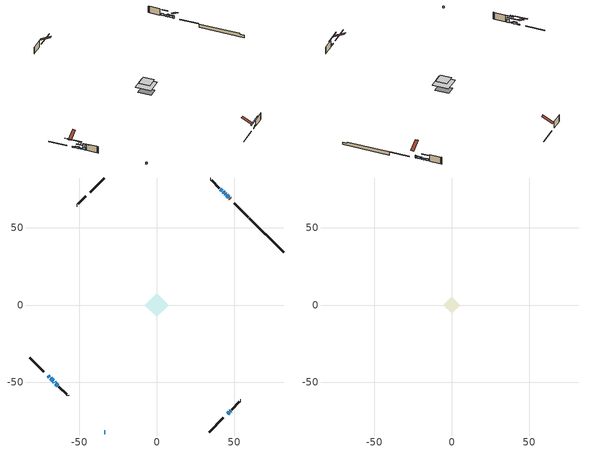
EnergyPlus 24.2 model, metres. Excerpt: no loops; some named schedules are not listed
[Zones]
conditioned space
 floor adiabatic (AdiabaticFloorConstruction): -7.68,0 0,7.68 7.68,0 0,-7.68 z3.36
 floor foundation (Slab1 construction): -5.54,1.08 -1.08,5.54 5.54,-1.08 1.08,-5.54 z-1.52
 wall outside (RimJoist1 construction): 34.01,-82.11 43.1,-73.03 / -82.11,-34.01 -73.03,-43.1 / -34.01,82.11 -43.1,73.03 / 59.3,56.83 50.22,65.91 z0.92:1.22
 wall outside (AdiabaticWallConstruction 1): 47.47,68.66 47.15,68.98 z0.92:2.95
 wall outside (AdiabaticWallConstruction): 46.49,69.64 45.27,70.86 / 44.61,71.51 44.2,71.93 / 42.38,73.74 41.16,74.97 z0.92:2.55; -34.01,-82.11 -33.22,-82.11 / 43.54,72.58 43.04,73.09 z0.92:2.14; 45.84,-70.28 46.78,-69.35 / -70.28,-45.84 -69.35,-46.78 z0.92:1.48; 47.43,-68.69 47.83,-68.29 z0.92:2.12; -68.69,-47.44 -67.07,-49.05 z0.92:2.06; -66.42,-49.71 -65.91,-50.21 z0.92:1.63; -65.26,-50.87 -63.96,-52.16 z0.92:2.95
 wall outside (Wall1 construction): 48.49,-67.64 53.46,-62.67 / -63.31,-52.82 -58.34,-57.79 / -45.85,70.28 -50.82,65.31 / 40.5,75.62 35.53,80.59 z0.92:5.8
 wall outside (Wall3 construction): 54.11,-62.01 54.32,-61.81 / -57.68,-58.45 -57.48,-58.65 / -51.47,64.65 -51.68,64.45 / 34.87,81.25 34.67,81.46 z0.92:5.8
 wall foundation (FoundationWall1 construction): 59.96,56.17,-1.52 59.96,56.17,0.92 79.9,36.23,0.92 79.9,36.23,0.14 82.11,34.01,0.14 82.11,34.01,-1.52
 window (WindowConstruction): 46.49,69.64 45.27,70.86 z0.92:2.54
 window (WindowConstruction 8): -34.01,-82.11 -33.22,-82.11 z0.92:2.14
 window (WindowConstruction 9): 45.85,-70.28 46.78,-69.35 z0.92:1.48
 window (WindowConstruction 10): -70.28,-45.85 -69.35,-46.78 z0.92:1.48
 window (WindowConstruction 1): 44.61,71.51 44.2,71.93 z0.92:2.54
 window (WindowConstruction 2): 47.44,-68.69 47.83,-68.3 z0.92:2.11
 window (WindowConstruction 3): -68.69,-47.44 -67.07,-49.05 z0.92:2.06
 window (WindowConstruction 7): 43.54,72.59 43.04,73.09 z0.92:2.14
 window (WindowConstruction 4): 42.38,73.75 41.16,74.97 z0.92:2.54
 window (WindowConstruction 5): -66.42,-49.71 -65.91,-50.21 z0.92:1.63
 window (WindowConstruction 6): -65.26,-50.87 -63.96,-52.16 z0.92:2.95
 door (Door): 47.47,68.66 47.15,68.98 z0.92:2.95
 ceiling adiabatic (AdiabaticFloorConstruction): 0,-7.68 7.68,0 0,7.68 -7.68,0 z3.36
attic - vented
 floor to conditioned space (Floor1 construction Reversed): -5.43,0 0,5.43 5.43,0 0,-5.43 z5.8
 roof outside (Roof1 construction): 45.19,-70.94,5.8 40.05,-65.8,9.43 38.61,-67.23,9.43 43.75,-72.37,5.8; -70.94,-45.19,5.8 -65.8,-40.05,9.43 -67.23,-38.61,9.43 -72.37,-43.75,5.8; -45.19,70.94,5.8 -40.05,65.8,9.43 -38.61,67.23,9.43 -43.75,72.37,5.8; 48.12,68,5.8 42.98,62.86,9.43 44.42,61.43,9.43 49.56,66.57,5.8
shading: 45.13,71 46.63,69.49 46.92,69.78 45.42,71.29 z2.75; 50.37,-65.75 42.25,-73.87 42.54,-74.16 50.66,-66.05 z6.56; -65.75,-50.37 -73.87,-42.25 -74.16,-42.54 -66.05,-50.66 z6.56; 44.05,72.07 44.75,71.37 45.04,71.66 44.35,72.36 z2.75; 47.97,-68.15 47.29,-68.83 47.58,-69.12 48.26,-68.44 z2.32; -66.93,-49.19 -68.83,-47.29 -69.12,-47.58 -67.22,-49.48 z2.26; 39.29,76.83 44.25,71.88 44.54,72.17 39.58,77.12 z5.18; -64.05,-52.08 -68.28,-47.84 -68.57,-48.13 -64.34,-52.37 z4.27; -62.1,-54.03 -67.12,-49 -67.42,-49.29 -62.39,-54.32 z5.59
[Building]
Building 1: Terrain=Suburbs
[Site:Location]
Quebec Intl AP_QC: Latitude {deg}=46.8; Longitude {deg}=-71.38; Time Zone {hr}=-5; Elevation {m}=74; Keep Site Location Information=Yes
[Site:GroundTemperature:Shallow]
0.0108218, -2.24938, -2.43038, -1.3578, 2.94801, 7.23376, 10.9493, 13.303, 13.5029, 11.5886, 7.96783, 3.81355
[Site:WaterMainsTemperature]
Calculation Method=Schedule; Temperature Schedule=mains temperature schedule
[Material] Roughness=Rough; Thermal Absorptance=0.9
Name | Thickness {m} | Conductivity {W/m-K} | Density {kg/m3} | Specific Heat {J/kg-K} | Solar Absorptance | Visible Absorptance
asphalt or fiberglass shingles | 0.00635 | 0.162714 | 1121.4 | 1465.45 | 0.4 | 0.4
ceiling loosefill ins | 0.254 | 0.0480833 | 16.02 | 1046.75 | 0.7 | 0.7
ceiling stud and cavity | 0.1397 | 0.0857699 | 65.682 | 1177.47 | 0.7 | 0.7
concrete 4.0 in. | 0.1016 | 1.803125 | 2242.8 | 837.4 | 0.7 | 0.7
concrete 8.0 in. | 0.2032 | 1.803125 | 2242.8 | 837.4 | 0.7 | 0.7
door material | 0.04445 | 0.0451087 | 512.64 | 1214.23 | 0.7 | 0.7
floor covering | 0.0127 | 0.0433444 | 54.468 | 1339.84 | 0.6 | 0.6
floor rigid ins; wall rigid ins 1 | 0.512978 | 0.029427 | 32.04 | 1214.23 | 0.7 | 0.7
floor stud and cavity | 0.1397 | 1.75129 | 37.0049 | 1207.88 | 0.7 | 0.7
furniture material conditioned space 1 | 0.1524 | 0.115458 | 640.8 | 1214.23 | 0.6 | 0.6
gypsum board | 0.0127 | 0.160291 | 801 | 837.4 | 0.6 | 0.6
osb sheathing 0.5 in. | 0.0127 | 0.115458 | 512.64 | 1214.23 | 0.7 | 0.7
osb sheathing 0.75 in. | 0.01905 | 0.115458 | 512.64 | 1214.23 | 0.7 | 0.7
osb sheathing 2.0 in. | 0.0508 | 0.115458 | 512.64 | 1214.23 | 0.7 | 0.7
rim joist rigid ins; wall rigid ins | 0.051816 | 0.029427 | 32.04 | 1214.23 | 0.7 | 0.7
rim joist stud and cavity | 0.0508 | 0.0407728 | 125.044 | 1163.47 | 0.6 | 0.6
wall stud and cavity | 0.1397 | 0.170622 | 139.0536 | 1170.24 | 0.7 | 0.7
wall stud and cavity 1 | 0.1397 | 0.092644 | 139.0536 | 1170.24 | 0.7 | 0.7
wall stud and cavity 2 | 0.0889 | 0.380278 | 52.3479 | 1209.89 | 0.7 | 0.7
wall stud and cavity 3 | 0.0889 | 0.391764 | 83.0341 | 1211.67 | 0.7 | 0.7
wood siding | 0.0254 | 0.102417 | 544.68 | 1172.36 | 0.4 | 0.4
wood siding 1; wood siding 2; wood siding 3 | 0.0254 | 0.102417 | 544.68 | 1172.36 | 0.7 | 0.7
[WindowMaterial:SimpleGlazingSystem]
Name | U-Factor {W/m2-K} | Solar Heat Gain Coefficient
WindowMaterial | 2.79244 | 0.64
WindowMaterial 1 | 2.77541 | 0.54
WindowMaterial 2 | 2.76973 | 0.51
WindowMaterial 3 | 2.78392 | 0.59
WindowMaterial 4 | 2.76689 | 0.5
WindowMaterial 5 | 2.82821 | 0.59
WindowMaterial 6 | 2.97414 | 0.62
WindowMaterial 7 | 2.77484 | 0.53
WindowMaterial 8 | 2.76859 | 0.49
[Construction]
AdiabaticFloorConstruction: floor stud and cavity, floor rigid ins, osb sheathing 0.75 in., floor covering
AdiabaticWallConstruction: wood siding 2, wall rigid ins 1, wall stud and cavity 2, gypsum board
AdiabaticWallConstruction 1: wood siding 3, wall rigid ins 1, wall stud and cavity 2, gypsum board
Door: door material
Floor1 construction Reversed: gypsum board, ceiling stud and cavity, ceiling loosefill ins
FoundationWall1 construction: concrete 8.0 in.
furniture construction conditioned space 1: furniture material conditioned space 1
PartitionWallConstruction: gypsum board, wall stud and cavity 3, gypsum board
RimJoist1 construction: wood siding 1, rim joist rigid ins, osb sheathing 2.0 in., rim joist stud and cavity
Roof1 construction: asphalt or fiberglass shingles
Slab1 construction: concrete 4.0 in.
Wall1 construction: wood siding, wall rigid ins, osb sheathing 0.5 in., wall stud and cavity, gypsum board
Wall3 construction: wood siding, osb sheathing 0.5 in., wall stud and cavity 1, gypsum board
WindowConstruction; WindowConstruction 4: WindowMaterial
WindowConstruction 1: WindowMaterial 1
WindowConstruction 10; WindowConstruction 9: WindowMaterial 8
WindowConstruction 2: WindowMaterial 2
WindowConstruction 3: WindowMaterial 3
WindowConstruction 5: WindowMaterial 4
WindowConstruction 6: WindowMaterial 5
WindowConstruction 7: WindowMaterial 6
WindowConstruction 8: WindowMaterial 7
[Zone] Multiplier=1; Part of Total Floor Area=Yes
Name | Volume {m3}
attic - vented | 33.813
conditioned space | 461.9
[Space]
Name | Zone | Volume {m3}
attic - vented 1 | attic - vented | 33.813
conditioned space 1 | conditioned space | 461.9
[ZoneInfiltration:EffectiveLeakageArea]
infil attic - vented 1: Zone or Space=attic - vented 1; Schedule=Always On Discrete; Effective Air Leakage Area {cm2}=2179.94; Stack Coefficient=0.000252662; Wind Coefficient=1.07396e-05
[ZoneMixing]
whole house fan mix: Zone or Space=attic - vented; Schedule=Always On Continuous; Design Flow Rate Calculation Method=Flow/Zone; Design Flow Rate {m3/s}=0; Source Zone or Space=conditioned space
[SurfaceProperty:ExposedFoundationPerimeter]
Slab1: Exposed Perimeter Calculation Method=TotalExposedPerimeter; Total Exposed Perimeter {m}=31.334
[InternalMass] Zone or ZoneList=conditioned space; Space or SpaceList=conditioned space 1
Name | Construction | Surface Area {m2}
furniture mass conditioned space 1 | furniture construction conditioned space 1 | 70.8561
partition wall mass | PartitionWallConstruction | 177.14
[Lights]
interior lighting: Zone or ZoneList or Space or SpaceList=conditioned space 1; Schedule=interior lighting schedule; Design Level Calculation Method=LightingLevel; Lighting Level {W}=343.2; Return Air Fraction=0; Fraction Radiant=0.6; Fraction Visible=0.2; Fraction Replaceable=1
[People]
occupants: Zone or ZoneList or Space or SpaceList=conditioned space 1; Number of People Schedule=occupants schedule; Number of People Calculation Method=People; Number of People=3; Fraction Radiant=0.314171; Sensible Heat Fraction=0.56303; Activity Level Schedule=occupants activity schedule; Carbon Dioxide Generation Rate {m3/s-W}=0; Enable ASHRAE 55 Comfort Warnings=No; Mean Radiant Temperature Calculation Type=EnclosureAveraged
[ElectricEquipment] Zone or ZoneList or Space or SpaceList=conditioned space 1; Design Level Calculation Method=EquipmentLevel
Name | Schedule | Design Level {W} | Fraction Latent | Fraction Radiant | Fraction Lost
clothes dryer | clothes dryer schedule | 140.772 | 0.015 | 0.081 | 0.85
clothes washer | clothes washer schedule | 32.1985 | 0.03 | 0.162 | 0.7
cooking range | cooking range schedule | 215.147 | 0.08 | 0.432 | 0.2
dishwasher | dishwasher schedule | 66.8632 | 0.3 | 0.18 | 0.4
fridge | fridge schedule | 72.9452 | 0 | 0.6 | 0
mech vent bath fan 0 | mech vent bath fan 0 schedule | 50.2 | 0 | 0 | 1
mech vent house fan | mech vent house fan schedule | 19.9167 | 0 | 0 | 0.5
mech vent house fan cfis | mech vent house fan cfis schedule | 0 | 0 | 0 | 0
mech vent range fan 0 | mech vent range fan 0 schedule | 57 | 0 | 0 | 1
misc plug loads | misc plug loads schedule | 494.7 | 0.045 | 0.513 | 0.1
whole house fan | Always On Discrete | 0 | 0 | 0 | 1
[OtherEquipment] Zone or ZoneList or Space or SpaceList=conditioned space 1; Design Level Calculation Method=EquipmentLevel
Name | Fuel Type | Schedule | Design Level {W} | Fraction Latent | Fraction Radiant | Fraction Lost
clothes dryer 1 | Electricity | clothes dryer schedule | 0 | 0.015 | 0.081 | 0.85
cooking range 1 | Electricity | cooking range schedule | 0 | 0.08 | 0.432 | 0.2
general water use latent | None | general water use schedule | 62.594 | 1 | 0 | 0
general water use sensible | None | general water use schedule | -61.6891 | 0 | 0.6 | 0
mech vent house fan latent load | None | Always On Discrete | 0 | 1 | 0 | 0
mech vent house fan sensible load | None | Always On Discrete | 0 | 0 | 0 | 0
water heater energy adjustment1 | Electricity | Always On Discrete | 0.01 | 0 | 0 | 1
[ZoneInfiltration:DesignFlowRate] Zone or ZoneList or Space or SpaceList=conditioned space 1; Schedule=Always On Discrete; Design Flow Rate Calculation Method=Flow/Zone; Design Flow Rate {m3/s}=0
infil flow; natural vent flow; whole house fan flow
[ZoneControl:Thermostat]
conditioned space Thermostat: Zone or ZoneList=conditioned space; Control Type Schedule=conditioned space Thermostat Schedule; Control 1=conditioned space temperature setpoint; Temperature Difference Between Cutout And Setpoint {deltaC}=0
[ZoneHVAC:Baseboard:Convective:Electric]
electric baseboard: Availability Schedule=Always On Discrete; Heating Design Capacity {W}=19360.9; Efficiency=1
[Zone equipment]
conditioned space: electric baseboard
[Foundation:Kiva]
Foundation Kiva 1: Initial Indoor Air Temperature {C}=18; Wall Height Above Grade {m}=0.919978; Wall Depth Below Slab {m}=0.2032
[Foundation:Kiva:Settings]
Soil Conductivity {W/m-K}=0.849921; Soil Density {kg/m3}=1842.3; Soil Specific Heat {J/kg-K}=418.7; Ground Solar Absorptivity=0.9; Ground Thermal Absorptivity=0.9; Ground Surface Roughness {m}=0.03; Far-Field Width {m}=40; Deep-Ground Boundary Condition=ZeroFlux; Deep-Ground Depth {m}=40; Minimum Cell Dimension {m}=0.2; Maximum Cell Growth Coefficient=3; Simulation Timestep=Timestep
[Exterior:Lights]
exterior lighting: Schedule=exterior lighting schedule; Design Level {W}=75.6
[EnergyManagementSystem:GlobalVariable]
infil_program_Qfan
infil_program_Qinf
natural_vent_program_Qnv
natural_vent_program_Qwhf
[EnergyManagementSystem:Sensor]
Name | Output:Variable or Output:Meter Index Key | Output:Variable or Output:Meter
airflow_gain | infil flow | Infiltration Sensible Heat Gain Energy
airflow_gain_1 | natural vent flow | Infiltration Sensible Heat Gain Energy
airflow_gain_2 | whole house fan flow | Infiltration Sensible Heat Gain Energy
airflow_loss | infil flow | Infiltration Sensible Heat Loss Energy
airflow_loss_1 | natural vent flow | Infiltration Sensible Heat Loss Energy
airflow_loss_2 | whole house fan flow | Infiltration Sensible Heat Loss Energy
clg_load_cond |  | Cooling:EnergyTransfer:Zone:CONDITIONED SPACE
clg_sp_s; clg_sp_s_1 | cooling setpoint | Schedule Value
clothes_dryer_exhaust_0_sch_s | clothes dryer exhaust 0 schedule | Schedule Value
conditioned_space_clg_unmet_s | conditioned space | Zone Cooling Setpoint Not Met Time
conditioned_space_htg_unmet_s | conditioned space | Zone Heating Setpoint Not Met Time
cool_season | cooling season schedule | Schedule Value
fridge_tin_s | conditioned space | Zone Mean Air Temperature
htg_load_cond |  | Heating:EnergyTransfer:Zone:CONDITIONED SPACE
htg_sp_s; htg_sp_s_1 | heating setpoint | Schedule Value
ig_ee_conv | clothes dryer | Electric Equipment Convective Heating Energy
ig_ee_conv_2 | cooking range | Electric Equipment Convective Heating Energy
ig_ee_conv_4 | fridge | Electric Equipment Convective Heating Energy
ig_ee_conv_5 | misc plug loads | Electric Equipment Convective Heating Energy
ig_ee_conv_6 | whole house fan | Electric Equipment Convective Heating Energy
ig_ee_rad | clothes dryer | Electric Equipment Radiant Heating Energy
ig_ee_rad_2 | cooking range | Electric Equipment Radiant Heating Energy
ig_ee_rad_4 | fridge | Electric Equipment Radiant Heating Energy
ig_ee_rad_5 | misc plug loads | Electric Equipment Radiant Heating Energy
ig_ee_rad_6 | whole house fan | Electric Equipment Radiant Heating Energy
ig_lgt_conv | interior lighting | Lights Convective Heating Energy
ig_lgt_rad | interior lighting | Lights Radiant Heating Energy
ig_lgt_vis | interior lighting | Lights Visible Radiation Heating Energy
ig_oe_conv | clothes dryer 1 | Other Equipment Convective Heating Energy
ig_oe_conv_1 | cooking range 1 | Other Equipment Convective Heating Energy
ig_oe_conv_2 | general water use latent | Other Equipment Convective Heating Energy
ig_oe_conv_3 | general water use sensible | Other Equipment Convective Heating Energy
ig_oe_conv_4 | water heater energy adjustment1 | Other Equipment Convective Heating Energy
ig_oe_rad | clothes dryer 1 | Other Equipment Radiant Heating Energy
ig_oe_rad_1 | cooking range 1 | Other Equipment Radiant Heating Energy
ig_oe_rad_2 | general water use latent | Other Equipment Radiant Heating Energy
ig_oe_rad_3 | general water use sensible | Other Equipment Radiant Heating Energy
ig_oe_rad_4 | water heater energy adjustment1 | Other Equipment Radiant Heating Energy
ig_ppl_conv | occupants | People Convective Heating Energy
ig_ppl_rad | occupants | People Radiant Heating Energy
im_conv | furniture mass conditioned space 1 | Surface Inside Face Convection Heat Gain Energy
im_conv_1 | partition wall mass | Surface Inside Face Convection Heat Gain Energy
im_ig | furniture mass conditioned space 1 | Surface Inside Face Internal Gains Radiation Heat Gain Energy
im_ig_1 | partition wall mass | Surface Inside Face Internal Gains Radiation Heat Gain Energy
im_lgt | furniture mass conditioned space 1 | Surface Inside Face Lights Radiation Heat Gain Energy
im_lgt_1 | partition wall mass | Surface Inside Face Lights Radiation Heat Gain Energy
im_sol | furniture mass conditioned space 1 | Surface Inside Face Solar Radiation Heat Gain Energy
im_sol_1 | partition wall mass | Surface Inside Face Solar Radiation Heat Gain Energy
im_surf | furniture mass conditioned space 1 | Surface Inside Face Net Surface Thermal Radiation Heat Gain Energy
im_surf_1 | partition wall mass | Surface Inside Face Net Surface Thermal Radiation Heat Gain Energy
mech_vent_bath_fan_0_sch_s | mech vent bath fan 0 schedule | Schedule Value
mech_vent_range_fan_0_sch_s | mech vent range fan 0 schedule | Schedule Value
mv_conv | mech vent bath fan 0 | Electric Equipment Convective Heating Energy
mv_conv_1 | mech vent house fan | Electric Equipment Convective Heating Energy
mv_conv_2 | mech vent house fan cfis | Electric Equipment Convective Heating Energy
mv_conv_3 | mech vent range fan 0 | Electric Equipment Convective Heating Energy
mv_conv_4 | mech vent house fan latent load | Other Equipment Convective Heating Energy
mv_conv_5 | mech vent house fan sensible load | Other Equipment Convective Heating Energy
mv_rad | mech vent bath fan 0 | Electric Equipment Radiant Heating Energy
mv_rad_1 | mech vent house fan | Electric Equipment Radiant Heating Energy
mv_rad_2 | mech vent house fan cfis | Electric Equipment Radiant Heating Energy
mv_rad_3 | mech vent range fan 0 | Electric Equipment Radiant Heating Energy
mv_rad_4 | mech vent house fan latent load | Other Equipment Radiant Heating Energy
mv_rad_5 | mech vent house fan sensible load | Other Equipment Radiant Heating Energy
natural_vent_s | natural vent schedule | Schedule Value
out_pb_s |  | Site Outdoor Air Barometric Pressure
out_wt_s |  | Site Outdoor Air Humidity Ratio
site_vw_s |  | Site Wind Speed
ss_back_out | Window1 | Surface Window Shortwave from Zone Back Out Window Heat Transfer Rate
ss_back_out_1 | Window10 | Surface Window Shortwave from Zone Back Out Window Heat Transfer Rate
ss_back_out_10 | Window9 | Surface Window Shortwave from Zone Back Out Window Heat Transfer Rate
ss_back_out_2 | Window11 | Surface Window Shortwave from Zone Back Out Window Heat Transfer Rate
ss_back_out_3 | Window12 | Surface Window Shortwave from Zone Back Out Window Heat Transfer Rate
ss_back_out_4 | Window2 | Surface Window Shortwave from Zone Back Out Window Heat Transfer Rate
ss_back_out_5 | Window3 | Surface Window Shortwave from Zone Back Out Window Heat Transfer Rate
ss_back_out_6 | Window4 | Surface Window Shortwave from Zone Back Out Window Heat Transfer Rate
ss_back_out_7 | Window6 | Surface Window Shortwave from Zone Back Out Window Heat Transfer Rate
ss_back_out_8 | Window7 | Surface Window Shortwave from Zone Back Out Window Heat Transfer Rate
ss_back_out_9 | Window8 | Surface Window Shortwave from Zone Back Out Window Heat Transfer Rate
ss_conv | Door1 | Surface Inside Face Convection Heat Gain Energy
ss_conv_1 | Window1 | Surface Inside Face Convection Heat Gain Energy
ss_conv_10 | Window8 | Surface Inside Face Convection Heat Gain Energy
ss_conv_11 | Window9 | Surface Inside Face Convection Heat Gain Energy
ss_conv_2 | Window10 | Surface Inside Face Convection Heat Gain Energy
ss_conv_3 | Window11 | Surface Inside Face Convection Heat Gain Energy
ss_conv_4 | Window12 | Surface Inside Face Convection Heat Gain Energy
ss_conv_5 | Window2 | Surface Inside Face Convection Heat Gain Energy
ss_conv_6 | Window3 | Surface Inside Face Convection Heat Gain Energy
ss_conv_7 | Window4 | Surface Inside Face Convection Heat Gain Energy
ss_conv_8 | Window6 | Surface Inside Face Convection Heat Gain Energy
ss_conv_9 | Window7 | Surface Inside Face Convection Heat Gain Energy
ss_ig | Door1 | Surface Inside Face Internal Gains Radiation Heat Gain Energy
ss_ig_1 | Window1 | Surface Inside Face Internal Gains Radiation Heat Gain Energy
ss_ig_10 | Window8 | Surface Inside Face Internal Gains Radiation Heat Gain Energy
ss_ig_11 | Window9 | Surface Inside Face Internal Gains Radiation Heat Gain Energy
ss_ig_2 | Window10 | Surface Inside Face Internal Gains Radiation Heat Gain Energy
ss_ig_3 | Window11 | Surface Inside Face Internal Gains Radiation Heat Gain Energy
ss_ig_4 | Window12 | Surface Inside Face Internal Gains Radiation Heat Gain Energy
ss_ig_5 | Window2 | Surface Inside Face Internal Gains Radiation Heat Gain Energy
ss_ig_6 | Window3 | Surface Inside Face Internal Gains Radiation Heat Gain Energy
ss_ig_7 | Window4 | Surface Inside Face Internal Gains Radiation Heat Gain Energy
ss_ig_8 | Window6 | Surface Inside Face Internal Gains Radiation Heat Gain Energy
ss_ig_9 | Window7 | Surface Inside Face Internal Gains Radiation Heat Gain Energy
ss_lgt | Door1 | Surface Inside Face Lights Radiation Heat Gain Energy
ss_sol | Door1 | Surface Inside Face Solar Radiation Heat Gain Energy
ss_surf | Door1 | Surface Inside Face Net Surface Thermal Radiation Heat Gain Energy
ss_surf_1 | Window1 | Surface Inside Face Net Surface Thermal Radiation Heat Gain Energy
ss_surf_10 | Window8 | Surface Inside Face Net Surface Thermal Radiation Heat Gain Energy
ss_surf_11 | Window9 | Surface Inside Face Net Surface Thermal Radiation Heat Gain Energy
ss_surf_2 | Window10 | Surface Inside Face Net Surface Thermal Radiation Heat Gain Energy
ss_surf_3 | Window11 | Surface Inside Face Net Surface Thermal Radiation Heat Gain Energy
ss_surf_4 | Window12 | Surface Inside Face Net Surface Thermal Radiation Heat Gain Energy
ss_surf_5 | Window2 | Surface Inside Face Net Surface Thermal Radiation Heat Gain Energy
ss_surf_6 | Window3 | Surface Inside Face Net Surface Thermal Radiation Heat Gain Energy
ss_surf_7 | Window4 | Surface Inside Face Net Surface Thermal Radiation Heat Gain Energy
ss_surf_8 | Window6 | Surface Inside Face Net Surface Thermal Radiation Heat Gain Energy
ss_surf_9 | Window7 | Surface Inside Face Net Surface Thermal Radiation Heat Gain Energy
ss_trans_in | Window1 | Surface Window Transmitted Solar Radiation Rate
ss_trans_in_1 | Window10 | Surface Window Transmitted Solar Radiation Rate
ss_trans_in_10 | Window9 | Surface Window Transmitted Solar Radiation Rate
ss_trans_in_2 | Window11 | Surface Window Transmitted Solar Radiation Rate
ss_trans_in_3 | Window12 | Surface Window Transmitted Solar Radiation Rate
ss_trans_in_4 | Window2 | Surface Window Transmitted Solar Radiation Rate
ss_trans_in_5 | Window3 | Surface Window Transmitted Solar Radiation Rate
ss_trans_in_6 | Window4 | Surface Window Transmitted Solar Radiation Rate
ss_trans_in_7 | Window6 | Surface Window Transmitted Solar Radiation Rate
ss_trans_in_8 | Window7 | Surface Window Transmitted Solar Radiation Rate
ss_trans_in_9 | Window8 | Surface Window Transmitted Solar Radiation Rate
ss_trans_out | Window1 | Surface Inside Face Initial Transmitted Diffuse Transmitted Out Window Solar Radiation Rate
ss_trans_out_1 | Window10 | Surface Inside Face Initial Transmitted Diffuse Transmitted Out Window Solar Radiation Rate
ss_trans_out_10 | Window9 | Surface Inside Face Initial Transmitted Diffuse Transmitted Out Window Solar Radiation Rate
ss_trans_out_2 | Window11 | Surface Inside Face Initial Transmitted Diffuse Transmitted Out Window Solar Radiation Rate
ss_trans_out_3 | Window12 | Surface Inside Face Initial Transmitted Diffuse Transmitted Out Window Solar Radiation Rate
ss_trans_out_4 | Window2 | Surface Inside Face Initial Transmitted Diffuse Transmitted Out Window Solar Radiation Rate
ss_trans_out_5 | Window3 | Surface Inside Face Initial Transmitted Diffuse Transmitted Out Window Solar Radiation Rate
ss_trans_out_6 | Window4 | Surface Inside Face Initial Transmitted Diffuse Transmitted Out Window Solar Radiation Rate
ss_trans_out_7 | Window6 | Surface Inside Face Initial Transmitted Diffuse Transmitted Out Window Solar Radiation Rate
ss_trans_out_8 | Window7 | Surface Inside Face Initial Transmitted Diffuse Transmitted Out Window Solar Radiation Rate
ss_trans_out_9 | Window8 | Surface Inside Face Initial Transmitted Diffuse Transmitted Out Window Solar Radiation Rate
s_conv | Floor1 | Surface Inside Face Convection Heat Gain Energy
s_conv_1 | FoundationWall1 | Surface Inside Face Convection Heat Gain Energy
s_conv_10 | Wall1:225 | Surface Inside Face Convection Heat Gain Energy
s_conv_11 | Wall1:315 | Surface Inside Face Convection Heat Gain Energy
s_conv_12 | Wall1:45 | Surface Inside Face Convection Heat Gain Energy
s_conv_13 | Wall3:135 | Surface Inside Face Convection Heat Gain Energy
s_conv_14 | Wall3:225 | Surface Inside Face Convection Heat Gain Energy
s_conv_15 | Wall3:315 | Surface Inside Face Convection Heat Gain Energy
s_conv_16 | Wall3:45 | Surface Inside Face Convection Heat Gain Energy
s_conv_2 | inferred conditioned ceiling | Surface Inside Face Convection Heat Gain Energy
s_conv_3 | inferred conditioned floor | Surface Inside Face Convection Heat Gain Energy
s_conv_4 | RimJoist1:135 | Surface Inside Face Convection Heat Gain Energy
s_conv_5 | RimJoist1:225 | Surface Inside Face Convection Heat Gain Energy
s_conv_6 | RimJoist1:315 | Surface Inside Face Convection Heat Gain Energy
s_conv_7 | RimJoist1:45 | Surface Inside Face Convection Heat Gain Energy
s_conv_8 | Slab1 | Surface Inside Face Convection Heat Gain Energy
s_conv_9 | Wall1:135 | Surface Inside Face Convection Heat Gain Energy
s_ig | Floor1 | Surface Inside Face Internal Gains Radiation Heat Gain Energy
s_ig_1 | FoundationWall1 | Surface Inside Face Internal Gains Radiation Heat Gain Energy
s_ig_10 | Wall1:225 | Surface Inside Face Internal Gains Radiation Heat Gain Energy
s_ig_11 | Wall1:315 | Surface Inside Face Internal Gains Radiation Heat Gain Energy
s_ig_12 | Wall1:45 | Surface Inside Face Internal Gains Radiation Heat Gain Energy
s_ig_13 | Wall3:135 | Surface Inside Face Internal Gains Radiation Heat Gain Energy
s_ig_14 | Wall3:225 | Surface Inside Face Internal Gains Radiation Heat Gain Energy
s_ig_15 | Wall3:315 | Surface Inside Face Internal Gains Radiation Heat Gain Energy
s_ig_16 | Wall3:45 | Surface Inside Face Internal Gains Radiation Heat Gain Energy
s_ig_2 | inferred conditioned ceiling | Surface Inside Face Internal Gains Radiation Heat Gain Energy
s_ig_3 | inferred conditioned floor | Surface Inside Face Internal Gains Radiation Heat Gain Energy
s_ig_4 | RimJoist1:135 | Surface Inside Face Internal Gains Radiation Heat Gain Energy
